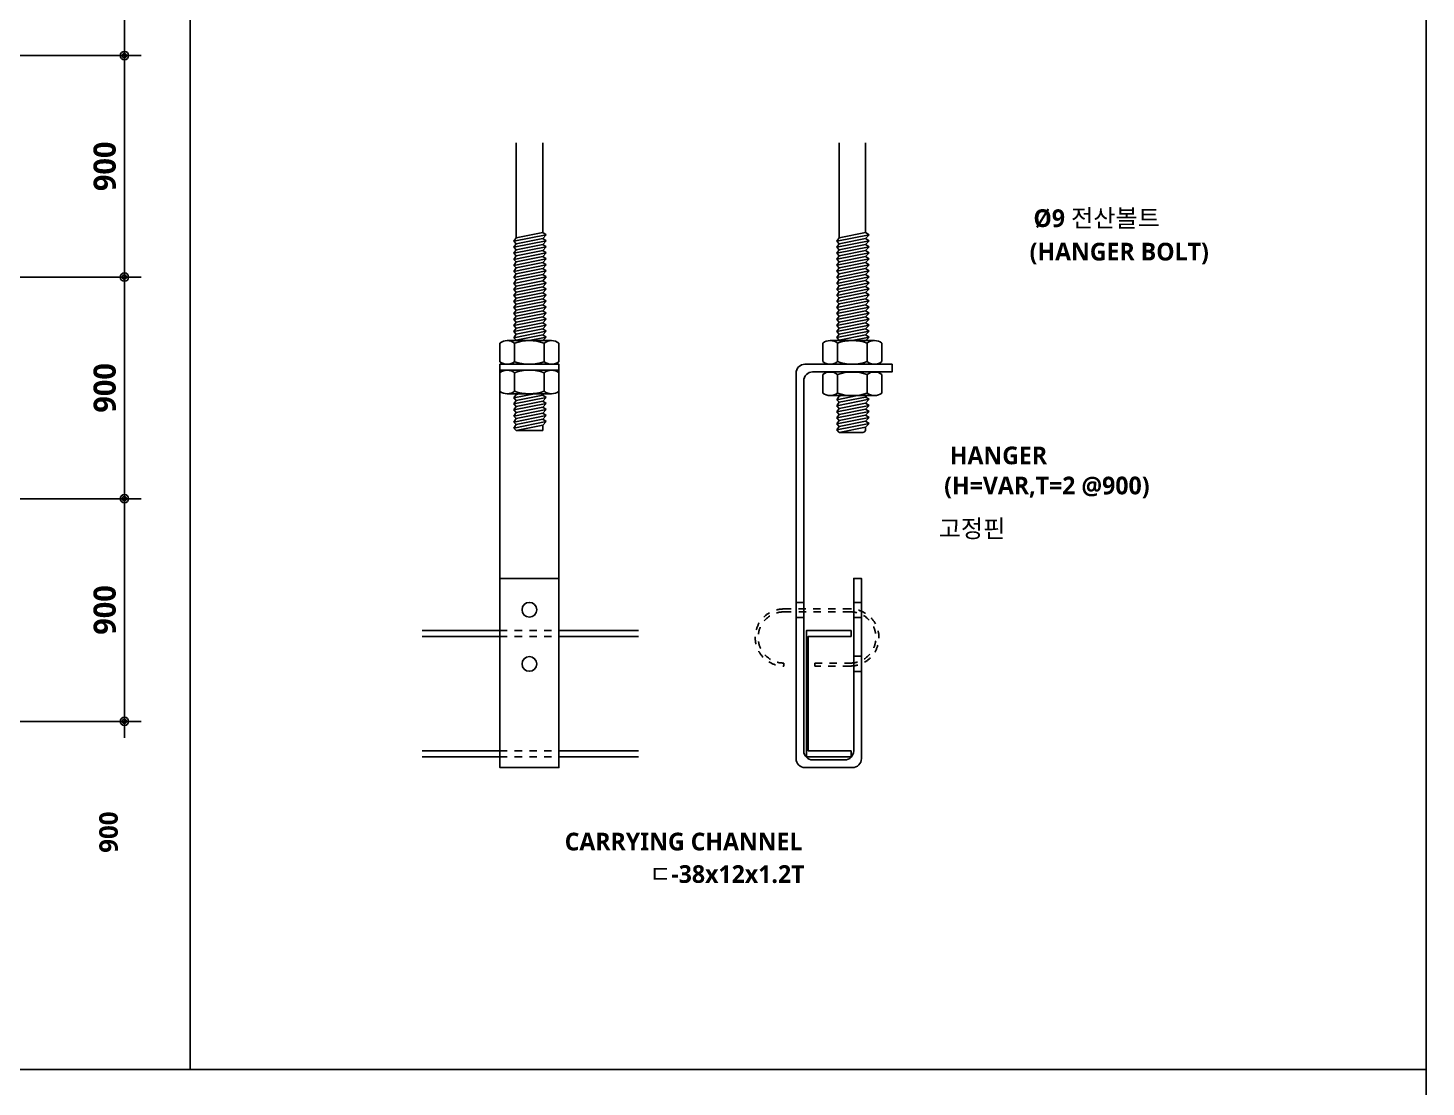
# Model space of a CAD drawing. Header units: millimetres. Extents: x 200 to 163856, y 0 to 163394.
# Drawn here: x 47402 to 49295, y 1590 to 3024 of the extents above; entities that cross this region are included whole.
import ezdxf
from ezdxf.enums import TextEntityAlignment as Align

# ---------------------------------------------------------------- set-up
doc = ezdxf.new("R2010")
doc.units = ezdxf.units.MM
doc.header["$LTSCALE"] = 10
doc.linetypes.add('HIDDEN', pattern=[2, 1, -1])
doc.layers.get('DEFPOINTS').update_dxf_attribs({"color": 181})
for name, color, linetype in [('7', 7, 'Continuous'), ('A-ANNO-GRA1', 7, 'Continuous'), ('A-ANNO-TEXT1', 7, 'Continuous'), ('A-ST-AXIS-DIM', 7, 'Continuous'), ('DIM', 4, 'Continuous'), ('MT', 10, 'Continuous'), ('WA3', 7, 'Continuous')]:
    doc.layers.add(name, color=color, linetype=linetype)
doc.layers.add('계획선', color=7, linetype='Continuous', lineweight=9)
doc.styles.add('2020음성 1차', font='')
doc.styles.get('2020음성 1차').set_extended_font_data('NanumGothic', bold=True)
doc.dimstyles.new('NDIM10', dxfattribs={"dimscale": 10, "dimtxt": 3, "dimasz": 0.75, "dimexe": 2, "dimexo": 2, "dimgap": 1, "dimtad": 1, "dimdec": 1, "dimdsep": 46, "dimtxsty": '2020음성 1차', "dimblk": 'Z_DOT', "dimcen": 3, "dimdle": 3, "dimclrd": 256, "dimclre": 256, "dimclrt": 3, "dimadec": 0, "dimazin": 0, "dimtfac": 1, "dimtdec": 1, "dimtix": 1, "dimtmove": 2, "dimatfit": 3, "dimfxl": 1, "dimtolj": 1, "dimtzin": 0, "dimlwd": -1, "dimlwe": -1, "dimarcsym": 0})

# ---------------------------------------------------------------- blocks, each defined once
blk = doc.blocks.new('Z_DOT')
at = {"layer": 'DIM', "color": 0}
for p, q in [((0, -3), (0, 3)), ((-3, 0), (3, 0))]:
    blk.add_line(p, q, dxfattribs=at)
for radius in [0.75, 0.375]:
    blk.add_circle((0, 0), radius, dxfattribs=at)
blk = doc.blocks.new('*D6525')
at = {"layer": 'A-ST-AXIS-DIM'}
for p, q in [((47274.1, 3286.4), (47552.5, 3286.4)), ((47532.5, 2993.9), (47532.5, 3278.9)), ((47274.1, 2986.4), (47552.5, 2986.4))]:
    blk.add_line(p, q, dxfattribs=at)
at = {"layer": 'DEFPOINTS', "color": 0}
for p in [(47254.1, 3286.4), (47532.5, 3286.4), (47254.1, 2986.4)]:
    blk.add_point(p, dxfattribs=at)
at = {"layer": 'A-ST-AXIS-DIM', "linetype": 'ByBlock', "xscale": 7.5, "yscale": 7.5, "zscale": 7.5}
for p, rotation in [((47532.5, 3286.4), 90), ((47532.5, 2986.4), 270)]:
    blk.add_blockref('Z_DOT', p, dxfattribs=dict(at, rotation=rotation))
at = {"layer": 'A-ST-AXIS-DIM', "color": 3, "insert": (47505.9, 3136.4), "char_height": 30, "attachment_point": 5, "rotation": 90, "style": '2020음성 1차'}
blk.add_mtext('\\A1;900', dxfattribs=at)
blk = doc.blocks.new('*D6526')
at = {"layer": 'A-ST-AXIS-DIM'}
for p, q in [((47274.1, 2986.4), (47552.5, 2986.4)), ((47532.5, 2693.9), (47532.5, 2978.9)), ((47274.1, 2686.4), (47552.5, 2686.4))]:
    blk.add_line(p, q, dxfattribs=at)
at = {"layer": 'DEFPOINTS', "color": 0}
for p in [(47254.1, 2986.4), (47532.5, 2986.4), (47254.1, 2686.4)]:
    blk.add_point(p, dxfattribs=at)
at = {"layer": 'A-ST-AXIS-DIM', "linetype": 'ByBlock', "xscale": 7.5, "yscale": 7.5, "zscale": 7.5}
for p, rotation in [((47532.5, 2986.4), 90), ((47532.5, 2686.4), 270)]:
    blk.add_blockref('Z_DOT', p, dxfattribs=dict(at, rotation=rotation))
at = {"layer": 'A-ST-AXIS-DIM', "color": 3, "insert": (47505.9, 2836.4), "char_height": 30, "attachment_point": 5, "rotation": 90, "style": '2020음성 1차'}
blk.add_mtext('\\A1;900', dxfattribs=at)
blk = doc.blocks.new('*D6527')
at = {"layer": 'A-ST-AXIS-DIM'}
for p, q in [((47274.1, 2686.4), (47552.5, 2686.4)), ((47532.5, 2393.9), (47532.5, 2678.9)), ((47274.1, 2386.4), (47552.5, 2386.4))]:
    blk.add_line(p, q, dxfattribs=at)
at = {"layer": 'DEFPOINTS', "color": 0}
for p in [(47254.1, 2686.4), (47532.5, 2686.4), (47254.1, 2386.4)]:
    blk.add_point(p, dxfattribs=at)
at = {"layer": 'A-ST-AXIS-DIM', "linetype": 'ByBlock', "xscale": 7.5, "yscale": 7.5, "zscale": 7.5}
for p, rotation in [((47532.5, 2686.4), 90), ((47532.5, 2386.4), 270)]:
    blk.add_blockref('Z_DOT', p, dxfattribs=dict(at, rotation=rotation))
at = {"layer": 'A-ST-AXIS-DIM', "color": 3, "insert": (47505.9, 2536.4), "char_height": 30, "attachment_point": 5, "rotation": 90, "style": '2020음성 1차'}
blk.add_mtext('\\A1;900', dxfattribs=at)
blk = doc.blocks.new('*D6528')
at = {"layer": 'A-ST-AXIS-DIM'}
for p, q in [((47274.1, 2386.4), (47552.5, 2386.4)), ((47532.5, 2092.4), (47532.5, 2378.9)), ((47274.1, 2084.9), (47552.5, 2084.9))]:
    blk.add_line(p, q, dxfattribs=at)
at = {"layer": 'DEFPOINTS', "color": 0}
for p in [(47254.1, 2386.4), (47532.5, 2386.4), (47254.1, 2084.9)]:
    blk.add_point(p, dxfattribs=at)
at = {"layer": 'A-ST-AXIS-DIM', "linetype": 'ByBlock', "xscale": 7.5, "yscale": 7.5, "zscale": 7.5}
for p, rotation in [((47532.5, 2386.4), 90), ((47532.5, 2084.9), 270)]:
    blk.add_blockref('Z_DOT', p, dxfattribs=dict(at, rotation=rotation))
at = {"layer": 'A-ST-AXIS-DIM', "color": 3, "insert": (47505.9, 2235.7), "char_height": 30, "attachment_point": 5, "rotation": 90, "style": '2020음성 1차'}
blk.add_mtext('\\A1;900', dxfattribs=at)

msp = doc.modelspace()

# ---------------------------------------------------------------- linework, layer by layer
at = {"layer": '7', "linetype": 'Continuous'}
for p, q in [((48488.1477, 2557.99499), (48498.1477, 2557.99499)), ((48498.1477, 2557.99499), (48538.1477, 2557.99499)), ((48538.1477, 2557.99499), (48548.1477, 2557.99499))]:
    msp.add_line(p, q, dxfattribs=at)
at = {"layer": '7'}
for p, q in [((48452.3477, 2245.75584), (48441.9477, 2245.75584)), ((48530.3477, 2245.75584), (48519.9477, 2245.75584)), ((48452.3477, 2225.53073), (48441.9477, 2225.53073)), ((48530.3477, 2225.53073), (48519.9477, 2225.53073)), ((48530.3477, 2173.31313), (48519.9477, 2173.31313)), ((48530.3477, 2152.35254), (48519.9477, 2152.35254))]:
    msp.add_line(p, q, dxfattribs=at)
msp.add_lwpolyline([(48040.85604, 2568.39499), (48120.85604, 2568.39499), (48120.85604, 2022.39499), (48040.85604, 2022.39499)], close=True, dxfattribs=at)
for points in [[(48040.85604, 2560.39499), (48120.85604, 2560.39499)], [(48040.85604, 2278.38005), (48120.85604, 2278.38005)]]:
    msp.add_lwpolyline(points, dxfattribs=at)
msp.add_lwpolyline([(48571.9477, 2568.39499), (48453.9477, 2568.39499, 0.4142135624), (48441.9477, 2556.39499), (48441.9477, 2034.39499, 0.4142135624), (48453.9477, 2022.39499), (48518.3477, 2022.39499, 0.4142135624), (48530.3477, 2034.39499), (48530.3477, 2278.38005), (48519.9477, 2278.38005), (48519.9477, 2044.79499, -0.4142135624), (48507.9477, 2032.79499), (48464.3477, 2032.79499, -0.4142135624), (48452.3477, 2044.79499), (48452.3477, 2545.99499, -0.4142135624), (48464.3477, 2557.99499), (48571.9477, 2557.99499)], format="xyb", close=True, dxfattribs=at)
at = {"layer": '7', "linetype": 'HIDDEN'}
msp.add_lwpolyline([(48467.36315, 2163.82171), (48515.48386, 2163.82171, 1), (48515.48386, 2233.08134), (48425.24944, 2233.08134, 1), (48425.24944, 2163.82171), (48425.24944, 2159.82171, -1), (48425.24944, 2237.08134), (48515.48386, 2237.08134, -1), (48515.48386, 2159.82171), (48467.36315, 2159.82171)], format="xyb", close=True, dxfattribs=at)
at = {"layer": '7'}
for centre in [(48080.85604, 2235.97686), (48080.85604, 2162.69818)]:
    msp.add_circle(centre, 10, dxfattribs=at)
at = {"layer": 'A-ANNO-GRA1'}
for p, q in [((47621.61886, 5740), (47621.61886, 1613.48771)), ((42200, 1613.48771), (49294.9654, 1613.48771))]:
    msp.add_line(p, q, dxfattribs=at)
at = {"layer": 'A-ANNO-TEXT1'}
for points in [[(48519.95502, 2772.69321, 0, 10, 0), (48549.95502, 2772.69321, 0, 0, 0), (48753.86279, 2772.69321, 0, 0, 0)], [(48447.67983, 2448.62218, 0, 10, 0), (48477.67983, 2448.62218, 0, 0, 0), (48618.96146, 2448.62218, 0, 0, 0)], [(48487.23248, 2235.31132, 0, 10, 0), (48504.27326, 2260.00165, 0, 0, 0), (48565.45398, 2348.6462, 0, 0, 0), (48629.9867, 2348.6462, 0, 0, 0)], [(47983.10868, 2102.02929, 0, 10, 0), (47983.10868, 2072.02929, 0, 0, 0), (47983.10868, 1924.46874, 0, 0, 0), (48116.41843, 1924.46874, 0, 0, 0)]]:
    msp.add_lwpolyline(points, format="xyseb", dxfattribs=at)
at = {"layer": 'DEFPOINTS'}
msp.add_lwpolyline([(42200, 200), (49294.9654, 200), (49294.9654, 5740), (42200, 5740)], close=True, dxfattribs=at)
at = {"layer": 'MT'}
for p, q in [((48062.85604, 2868.26607), (48062.85604, 2739.62898)), ((48098.85604, 2868.26607), (48098.85604, 2746.82574)), ((48500.1477, 2739.74787), (48500.1477, 2868.26607)), ((48536.1477, 2746.94463), (48536.1477, 2868.26607)), ((48062.85604, 2739.62898), (48098.85604, 2746.82574)), ((48098.85604, 2746.82574), (48103.56255, 2743.68747)), ((48500.1477, 2739.74787), (48536.1477, 2746.94463)), ((48536.1477, 2746.94463), (48540.85421, 2743.80637)), ((48059.71777, 2734.92246), (48103.56255, 2743.68747)), ((48059.71777, 2734.92246), (48062.85604, 2739.62898)), ((48059.71777, 2726.76406), (48103.56255, 2735.52907)), ((48059.71777, 2734.92246), (48062.85604, 2731.47069)), ((48059.71777, 2726.76406), (48062.85604, 2731.47058)), ((48059.71777, 2718.60566), (48103.56255, 2727.37067)), ((48059.71777, 2726.76406), (48062.85604, 2723.31229)), ((48062.85604, 2731.47069), (48098.85604, 2738.66745)), ((48062.85604, 2731.47058), (48098.85604, 2738.66734)), ((48062.85604, 2723.31229), (48098.85604, 2730.50905)), ((48062.85604, 2723.31218), (48098.85604, 2730.50894)), ((48098.85604, 2738.66745), (48103.56255, 2743.68747)), ((48098.85604, 2738.66734), (48103.56255, 2735.52907)), ((48098.85604, 2730.50905), (48103.56255, 2735.52907)), ((48098.85604, 2730.50894), (48103.56255, 2727.37067)), ((48098.85604, 2722.35065), (48103.56255, 2727.37067)), ((48497.00943, 2735.04135), (48540.85421, 2743.80637)), ((48497.00943, 2735.04135), (48500.1477, 2739.74787)), ((48497.00943, 2726.88295), (48540.85421, 2735.64797)), ((48497.00943, 2735.04135), (48500.1477, 2731.58958)), ((48497.00943, 2726.88295), (48500.1477, 2731.58947)), ((48497.00943, 2718.72455), (48540.85421, 2727.48957)), ((48497.00943, 2726.88295), (48500.1477, 2723.43118)), ((48500.1477, 2731.58958), (48536.1477, 2738.78634)), ((48500.1477, 2731.58947), (48536.1477, 2738.78623)), ((48500.1477, 2723.43118), (48536.1477, 2730.62794)), ((48500.1477, 2723.43107), (48536.1477, 2730.62783)), ((48536.1477, 2738.78634), (48540.85421, 2743.80637)), ((48536.1477, 2738.78623), (48540.85421, 2735.64797)), ((48536.1477, 2730.62794), (48540.85421, 2735.64797)), ((48536.1477, 2730.62783), (48540.85421, 2727.48957)), ((48536.1477, 2722.46954), (48540.85421, 2727.48957)), ((48059.71777, 2718.60566), (48062.85604, 2723.31218)), ((48059.71777, 2710.44726), (48103.56255, 2719.21227)), ((48059.71777, 2718.60566), (48062.85604, 2715.15389)), ((48059.71777, 2710.44726), (48062.85604, 2715.15378)), ((48059.71777, 2702.28886), (48103.56255, 2711.05387)), ((48059.71777, 2710.44726), (48062.85604, 2706.99549)), ((48062.85604, 2715.15389), (48098.85604, 2722.35065)), ((48062.85604, 2715.15378), (48098.85604, 2722.35054)), ((48062.85604, 2706.99549), (48098.85604, 2714.19225)), ((48062.85604, 2706.99538), (48098.85604, 2714.19214)), ((48098.85604, 2722.35054), (48103.56255, 2719.21227)), ((48098.85604, 2714.19225), (48103.56255, 2719.21227)), ((48098.85604, 2714.19214), (48103.56255, 2711.05387)), ((48098.85604, 2706.03385), (48103.56255, 2711.05387)), ((48497.00943, 2718.72455), (48500.1477, 2723.43107)), ((48497.00943, 2710.56615), (48540.85421, 2719.33117)), ((48497.00943, 2718.72455), (48500.1477, 2715.27278)), ((48497.00943, 2710.56615), (48500.1477, 2715.27267)), ((48497.00943, 2702.40775), (48540.85421, 2711.17277)), ((48497.00943, 2710.56615), (48500.1477, 2707.11438)), ((48497.00943, 2702.40775), (48500.1477, 2707.11427)), ((48500.1477, 2715.27278), (48536.1477, 2722.46954)), ((48500.1477, 2715.27267), (48536.1477, 2722.46943)), ((48500.1477, 2707.11438), (48536.1477, 2714.31114)), ((48500.1477, 2707.11427), (48536.1477, 2714.31103)), ((48536.1477, 2722.46943), (48540.85421, 2719.33117)), ((48536.1477, 2714.31114), (48540.85421, 2719.33117)), ((48536.1477, 2714.31103), (48540.85421, 2711.17277)), ((48536.1477, 2706.15274), (48540.85421, 2711.17277)), ((48059.71777, 2702.28886), (48062.85604, 2706.99538)), ((48059.71777, 2694.13046), (48103.56255, 2702.89547)), ((48059.71777, 2702.28886), (48062.85604, 2698.83709)), ((48059.71777, 2694.13046), (48062.85604, 2698.83698)), ((48059.71777, 2685.97206), (48103.56255, 2694.73707)), ((48059.71777, 2694.13046), (48062.85604, 2690.67869)), ((48059.71777, 2685.97206), (48062.85604, 2690.67858)), ((48062.85604, 2698.83709), (48098.85604, 2706.03385)), ((48062.85604, 2698.83698), (48098.85604, 2706.03374)), ((48062.85604, 2690.67869), (48098.85604, 2697.87545)), ((48062.85604, 2690.67858), (48098.85604, 2697.87534)), ((48062.85604, 2682.52029), (48098.85604, 2689.71705)), ((48062.85604, 2682.52018), (48098.85604, 2689.71694)), ((48098.85604, 2706.03374), (48103.56255, 2702.89547)), ((48098.85604, 2697.87545), (48103.56255, 2702.89547)), ((48098.85604, 2697.87534), (48103.56255, 2694.73707)), ((48098.85604, 2689.71705), (48103.56255, 2694.73707)), ((48098.85604, 2689.71694), (48103.56255, 2686.57867)), ((48497.00943, 2694.24935), (48540.85421, 2703.01437)), ((48497.00943, 2702.40775), (48500.1477, 2698.95598)), ((48497.00943, 2694.24935), (48500.1477, 2698.95587)), ((48497.00943, 2686.09095), (48540.85421, 2694.85597)), ((48497.00943, 2694.24935), (48500.1477, 2690.79758)), ((48497.00943, 2686.09095), (48500.1477, 2690.79747)), ((48500.1477, 2698.95598), (48536.1477, 2706.15274)), ((48500.1477, 2698.95587), (48536.1477, 2706.15263)), ((48500.1477, 2690.79758), (48536.1477, 2697.99434)), ((48500.1477, 2690.79747), (48536.1477, 2697.99423)), ((48500.1477, 2682.63918), (48536.1477, 2689.83594)), ((48500.1477, 2682.63907), (48536.1477, 2689.83583)), ((48536.1477, 2706.15263), (48540.85421, 2703.01437)), ((48536.1477, 2697.99434), (48540.85421, 2703.01437)), ((48536.1477, 2697.99423), (48540.85421, 2694.85597)), ((48536.1477, 2689.83594), (48540.85421, 2694.85597)), ((48536.1477, 2689.83583), (48540.85421, 2686.69757)), ((48059.71777, 2677.81366), (48103.56255, 2686.57867)), ((48059.71777, 2685.97206), (48062.85604, 2682.52029)), ((48059.71777, 2677.81366), (48062.85604, 2682.52018)), ((48059.71777, 2669.65526), (48103.56255, 2678.42027)), ((48059.71777, 2677.81366), (48062.85604, 2674.36189)), ((48059.71777, 2669.65526), (48062.85604, 2674.36178)), ((48059.71777, 2661.49686), (48103.56255, 2670.26187)), ((48059.71777, 2669.65526), (48062.85604, 2666.20349)), ((48062.85604, 2674.36189), (48098.85604, 2681.55865)), ((48062.85604, 2674.36178), (48098.85604, 2681.55854)), ((48062.85604, 2666.20349), (48098.85604, 2673.40025)), ((48062.85604, 2666.20338), (48098.85604, 2673.40014)), ((48098.85604, 2681.55865), (48103.56255, 2686.57867)), ((48098.85604, 2681.55854), (48103.56255, 2678.42027)), ((48098.85604, 2673.40025), (48103.56255, 2678.42027)), ((48098.85604, 2673.40014), (48103.56255, 2670.26187)), ((48098.85604, 2665.24185), (48103.56255, 2670.26187)), ((48497.00943, 2677.93255), (48540.85421, 2686.69757)), ((48497.00943, 2686.09095), (48500.1477, 2682.63918)), ((48497.00943, 2677.93255), (48500.1477, 2682.63907)), ((48497.00943, 2669.77415), (48540.85421, 2678.53917)), ((48497.00943, 2677.93255), (48500.1477, 2674.48078)), ((48497.00943, 2669.77415), (48500.1477, 2674.48067)), ((48497.00943, 2661.61575), (48540.85421, 2670.38077)), ((48497.00943, 2669.77415), (48500.1477, 2666.32238)), ((48500.1477, 2674.48078), (48536.1477, 2681.67754)), ((48500.1477, 2674.48067), (48536.1477, 2681.67743)), ((48500.1477, 2666.32238), (48536.1477, 2673.51914)), ((48500.1477, 2666.32227), (48536.1477, 2673.51903)), ((48536.1477, 2681.67754), (48540.85421, 2686.69757)), ((48536.1477, 2681.67743), (48540.85421, 2678.53917)), ((48536.1477, 2673.51914), (48540.85421, 2678.53917)), ((48536.1477, 2673.51903), (48540.85421, 2670.38077)), ((48536.1477, 2665.36074), (48540.85421, 2670.38077)), ((48059.71777, 2661.49686), (48062.85604, 2666.20338)), ((48059.71777, 2653.33846), (48103.56255, 2662.10347)), ((48059.71777, 2661.49686), (48062.85604, 2658.04509)), ((48059.71777, 2653.33846), (48062.85604, 2658.04498)), ((48059.71777, 2645.18006), (48103.56255, 2653.94507)), ((48059.71777, 2653.33846), (48062.85604, 2649.88669)), ((48062.85604, 2658.04509), (48098.85604, 2665.24185)), ((48062.85604, 2658.04498), (48098.85604, 2665.24174)), ((48062.85604, 2649.88669), (48098.85604, 2657.08345)), ((48062.85604, 2649.88658), (48098.85604, 2657.08334)), ((48098.85604, 2665.24174), (48103.56255, 2662.10347)), ((48098.85604, 2657.08345), (48103.56255, 2662.10347)), ((48098.85604, 2657.08334), (48103.56255, 2653.94507)), ((48098.85604, 2648.92505), (48103.56255, 2653.94507)), ((48497.00943, 2661.61575), (48500.1477, 2666.32227)), ((48497.00943, 2653.45735), (48540.85421, 2662.22237)), ((48497.00943, 2661.61575), (48500.1477, 2658.16398)), ((48497.00943, 2653.45735), (48500.1477, 2658.16387)), ((48497.00943, 2645.29895), (48540.85421, 2654.06397)), ((48497.00943, 2653.45735), (48500.1477, 2650.00558)), ((48500.1477, 2658.16398), (48536.1477, 2665.36074)), ((48500.1477, 2658.16387), (48536.1477, 2665.36063)), ((48500.1477, 2650.00558), (48536.1477, 2657.20234)), ((48500.1477, 2650.00547), (48536.1477, 2657.20223)), ((48536.1477, 2665.36063), (48540.85421, 2662.22237)), ((48536.1477, 2657.20234), (48540.85421, 2662.22237)), ((48536.1477, 2657.20223), (48540.85421, 2654.06397)), ((48536.1477, 2649.04394), (48540.85421, 2654.06397)), ((48059.71777, 2645.18006), (48062.85604, 2649.88658)), ((48059.71777, 2637.02166), (48103.56255, 2645.78667)), ((48059.71777, 2645.18006), (48062.85604, 2641.72829)), ((48059.71777, 2637.02166), (48062.85604, 2641.72818)), ((48059.71777, 2628.86326), (48103.56255, 2637.62827)), ((48059.71777, 2637.02166), (48062.85604, 2633.56989)), ((48059.71777, 2628.86326), (48062.85604, 2633.56978)), ((48062.85604, 2641.72829), (48098.85604, 2648.92505)), ((48062.85604, 2641.72818), (48098.85604, 2648.92494)), ((48062.85604, 2633.56989), (48098.85604, 2640.76665)), ((48062.85604, 2633.56978), (48098.85604, 2640.76654)), ((48062.85604, 2625.41149), (48098.85604, 2632.60825)), ((48062.85604, 2625.41138), (48098.85604, 2632.60814)), ((48098.85604, 2648.92494), (48103.56255, 2645.78667)), ((48098.85604, 2640.76665), (48103.56255, 2645.78667)), ((48098.85604, 2640.76654), (48103.56255, 2637.62827)), ((48098.85604, 2632.60825), (48103.56255, 2637.62827)), ((48098.85604, 2632.60814), (48103.56255, 2629.46987)), ((48497.00943, 2645.29895), (48500.1477, 2650.00547)), ((48497.00943, 2637.14055), (48540.85421, 2645.90557)), ((48497.00943, 2645.29895), (48500.1477, 2641.84718)), ((48497.00943, 2637.14055), (48500.1477, 2641.84707)), ((48497.00943, 2628.98215), (48540.85421, 2637.74717)), ((48497.00943, 2637.14055), (48500.1477, 2633.68878)), ((48497.00943, 2628.98215), (48500.1477, 2633.68867)), ((48500.1477, 2641.84718), (48536.1477, 2649.04394)), ((48500.1477, 2641.84707), (48536.1477, 2649.04383)), ((48500.1477, 2633.68878), (48536.1477, 2640.88554)), ((48500.1477, 2633.68867), (48536.1477, 2640.88543)), ((48500.1477, 2625.53038), (48536.1477, 2632.72714)), ((48500.1477, 2625.53027), (48536.1477, 2632.72703)), ((48536.1477, 2649.04383), (48540.85421, 2645.90557)), ((48536.1477, 2640.88554), (48540.85421, 2645.90557)), ((48536.1477, 2640.88543), (48540.85421, 2637.74717)), ((48536.1477, 2632.72714), (48540.85421, 2637.74717)), ((48536.1477, 2632.72703), (48540.85421, 2629.58877)), ((48059.71777, 2620.70486), (48103.56255, 2629.46987)), ((48059.71777, 2628.86326), (48062.85604, 2625.41149)), ((48059.71777, 2620.70486), (48062.85604, 2625.41138)), ((48059.71777, 2612.54646), (48103.56255, 2621.31147)), ((48059.71777, 2620.70486), (48062.85604, 2617.25309)), ((48059.71777, 2612.54646), (48062.85604, 2617.25298)), ((48059.71777, 2604.38806), (48103.56255, 2613.15307)), ((48059.71777, 2612.54646), (48062.85604, 2609.09469)), ((48062.85604, 2617.25309), (48098.85604, 2624.44985)), ((48062.85604, 2617.25298), (48098.85604, 2624.44974)), ((48062.85604, 2609.09469), (48098.85604, 2616.29145)), ((48062.85604, 2609.09458), (48098.85604, 2616.29134)), ((48098.85604, 2624.44985), (48103.56255, 2629.46987)), ((48098.85604, 2624.44974), (48103.56255, 2621.31147)), ((48098.85604, 2616.29145), (48103.56255, 2621.31147)), ((48098.85604, 2616.29134), (48103.56255, 2613.15307)), ((48098.85604, 2608.13305), (48103.56255, 2613.15307)), ((48497.00943, 2620.82375), (48540.85421, 2629.58877)), ((48497.00943, 2628.98215), (48500.1477, 2625.53038)), ((48497.00943, 2620.82375), (48500.1477, 2625.53027)), ((48497.00943, 2612.66535), (48540.85421, 2621.43037)), ((48497.00943, 2620.82375), (48500.1477, 2617.37198)), ((48497.00943, 2612.66535), (48500.1477, 2617.37187)), ((48497.00943, 2604.50695), (48540.85421, 2613.27197)), ((48497.00943, 2612.66535), (48500.1477, 2609.21358)), ((48500.1477, 2617.37198), (48536.1477, 2624.56874)), ((48500.1477, 2617.37187), (48536.1477, 2624.56863)), ((48500.1477, 2609.21358), (48536.1477, 2616.41034)), ((48500.1477, 2609.21347), (48536.1477, 2616.41023)), ((48536.1477, 2624.56874), (48540.85421, 2629.58877)), ((48536.1477, 2624.56863), (48540.85421, 2621.43037)), ((48536.1477, 2616.41034), (48540.85421, 2621.43037)), ((48536.1477, 2616.41023), (48540.85421, 2613.27197)), ((48536.1477, 2608.25194), (48540.85421, 2613.27197)), ((48040.85604, 2571.90476), (48040.85604, 2596.96335)), ((48110.85604, 2600.39499), (48050.85604, 2600.39499)), ((48059.71777, 2604.38806), (48062.85604, 2609.09458)), ((48059.71777, 2604.38806), (48062.85604, 2600.93629)), ((48060.85604, 2571.82566), (48060.85604, 2596.96335)), ((48062.85604, 2600.93629), (48098.85604, 2608.13305)), ((48062.85604, 2600.93618), (48098.85604, 2608.13294)), ((48080.5538, 2600.39499), (48103.56255, 2604.99467)), ((48098.85604, 2608.13294), (48103.56255, 2604.99467)), ((48099.25013, 2600.39499), (48103.56255, 2604.99467)), ((48100.85604, 2571.82566), (48100.85604, 2596.96335)), ((48120.85604, 2571.90476), (48120.85604, 2596.96335)), ((48478.1477, 2572.02365), (48478.1477, 2597.08225)), ((48548.1477, 2600.51389), (48488.1477, 2600.51389)), ((48497.00943, 2604.50695), (48500.1477, 2609.21347)), ((48497.00943, 2604.50695), (48500.1477, 2601.05518)), ((48498.1477, 2571.94455), (48498.1477, 2597.08225)), ((48500.1477, 2601.05518), (48536.1477, 2608.25194)), ((48500.1477, 2601.05507), (48536.1477, 2608.25183)), ((48517.84546, 2600.51389), (48540.85421, 2605.11357)), ((48536.1477, 2608.25183), (48540.85421, 2605.11357)), ((48536.54179, 2600.51389), (48540.85421, 2605.11357)), ((48538.1477, 2571.94455), (48538.1477, 2597.08225)), ((48558.1477, 2572.02365), (48558.1477, 2597.08225)), ((48040.85604, 2531.90476), (48040.85604, 2556.96335)), ((48060.85604, 2531.82566), (48060.85604, 2556.96335)), ((48100.85604, 2531.82566), (48100.85604, 2556.96335)), ((48120.85604, 2531.90476), (48120.85604, 2556.96335)), ((48478.1477, 2529.42663), (48478.1477, 2554.48522)), ((48498.1477, 2529.34753), (48498.1477, 2554.48522)), ((48538.1477, 2529.34753), (48538.1477, 2554.48522)), ((48558.1477, 2529.42663), (48558.1477, 2554.48522)), ((48050.85604, 2528.39499), (48060.85604, 2528.39499)), ((48059.71777, 2522.80406), (48087.685, 2528.39499)), ((48059.71777, 2522.80406), (48062.85604, 2527.51058)), ((48059.71777, 2514.64566), (48103.56255, 2523.41067)), ((48059.71777, 2522.80406), (48062.85604, 2519.35229)), ((48059.71777, 2514.64566), (48062.85604, 2519.35218)), ((48060.85604, 2528.39499), (48100.85604, 2528.39499)), ((48062.05205, 2528.39499), (48062.85604, 2527.51069)), ((48062.77212, 2528.39499), (48062.85604, 2528.30269)), ((48062.77212, 2528.39499), (48062.85604, 2528.30269)), ((48062.85604, 2527.51069), (48067.27955, 2528.39499)), ((48062.85604, 2527.51058), (48067.2801, 2528.39499)), ((48062.85604, 2528.30258), (48063.31832, 2528.39499)), ((48062.85604, 2528.30258), (48063.31832, 2528.39499)), ((48062.85604, 2519.35229), (48098.85604, 2526.54905)), ((48062.85604, 2519.35218), (48098.85604, 2526.54894)), ((48062.85604, 2511.19389), (48098.85604, 2518.39065)), ((48062.85604, 2511.19378), (48098.85604, 2518.39054)), ((48098.85604, 2526.54905), (48100.5867, 2528.39499)), ((48098.85604, 2526.54894), (48103.56255, 2523.41067)), ((48098.85604, 2518.39065), (48103.56255, 2523.41067)), ((48098.85604, 2518.39054), (48103.56255, 2515.25227)), ((48100.85604, 2528.39499), (48110.85604, 2528.39499)), ((48488.1477, 2525.91686), (48498.1477, 2525.91686)), ((48497.00943, 2520.32593), (48524.97666, 2525.91686)), ((48497.00943, 2520.32593), (48500.1477, 2525.03245)), ((48497.00943, 2512.16753), (48540.85421, 2520.93255)), ((48497.00943, 2520.32593), (48500.1477, 2516.87416)), ((48498.1477, 2525.91686), (48538.1477, 2525.91686)), ((48499.34371, 2525.91686), (48500.1477, 2525.03256)), ((48500.06378, 2525.91686), (48500.1477, 2525.82456)), ((48500.06378, 2525.91686), (48500.1477, 2525.82456)), ((48500.1477, 2525.03256), (48504.57121, 2525.91686)), ((48500.1477, 2525.03245), (48504.57176, 2525.91686)), ((48500.1477, 2525.82445), (48500.60998, 2525.91686)), ((48500.1477, 2525.82445), (48500.60998, 2525.91686)), ((48500.1477, 2516.87416), (48536.1477, 2524.07092)), ((48500.1477, 2516.87405), (48536.1477, 2524.07081)), ((48536.1477, 2524.07092), (48537.87836, 2525.91686)), ((48536.1477, 2524.07081), (48540.85421, 2520.93255)), ((48536.1477, 2515.91252), (48540.85421, 2520.93255)), ((48538.1477, 2525.91686), (48548.1477, 2525.91686)), ((48059.71777, 2506.48726), (48103.56255, 2515.25227)), ((48059.71777, 2514.64566), (48062.85604, 2511.19389)), ((48059.71777, 2506.48726), (48062.85604, 2511.19378)), ((48059.71777, 2498.32886), (48103.56255, 2507.09387)), ((48059.71777, 2506.48726), (48062.85604, 2503.03549)), ((48059.71777, 2498.32886), (48062.85604, 2503.03538)), ((48059.71777, 2490.17046), (48103.56255, 2498.93547)), ((48062.85604, 2503.03549), (48098.85604, 2510.23225)), ((48062.85604, 2503.03538), (48098.85604, 2510.23214)), ((48062.85604, 2494.87709), (48098.85604, 2502.07385)), ((48062.85604, 2494.87698), (48098.85604, 2502.07374)), ((48098.85604, 2510.23225), (48103.56255, 2515.25227)), ((48098.85604, 2510.23214), (48103.56255, 2507.09387)), ((48098.85604, 2502.07385), (48103.56255, 2507.09387)), ((48098.85604, 2502.07374), (48103.56255, 2498.93547)), ((48098.85604, 2493.91545), (48103.56255, 2498.93547)), ((48497.00943, 2512.16753), (48500.1477, 2516.87405)), ((48497.00943, 2504.00913), (48540.85421, 2512.77415)), ((48497.00943, 2512.16753), (48500.1477, 2508.71576)), ((48497.00943, 2504.00913), (48500.1477, 2508.71565)), ((48497.00943, 2495.85073), (48540.85421, 2504.61575)), ((48497.00943, 2504.00913), (48500.1477, 2500.55736)), ((48497.00943, 2495.85073), (48500.1477, 2500.55725)), ((48500.1477, 2508.71576), (48536.1477, 2515.91252)), ((48500.1477, 2508.71565), (48536.1477, 2515.91241)), ((48500.1477, 2500.55736), (48536.1477, 2507.75412)), ((48500.1477, 2500.55725), (48536.1477, 2507.75401)), ((48500.1477, 2492.39896), (48536.1477, 2499.59572)), ((48500.1477, 2492.39885), (48536.1477, 2499.59561)), ((48536.1477, 2515.91241), (48540.85421, 2512.77415)), ((48536.1477, 2507.75412), (48540.85421, 2512.77415)), ((48536.1477, 2507.75401), (48540.85421, 2504.61575)), ((48536.1477, 2499.59572), (48540.85421, 2504.61575)), ((48536.1477, 2499.59561), (48540.85421, 2496.45735)), ((48059.71777, 2498.32886), (48062.85604, 2494.87709)), ((48059.71777, 2490.17046), (48062.85604, 2494.87698)), ((48059.71777, 2482.01206), (48103.56255, 2490.77707)), ((48059.71777, 2490.17046), (48062.85604, 2486.71869)), ((48059.71777, 2482.01206), (48062.85604, 2486.71858)), ((48059.71777, 2482.01206), (48062.85604, 2478.56029)), ((48062.85604, 2486.71869), (48098.85604, 2493.91545)), ((48062.85604, 2486.71858), (48098.85604, 2493.91534)), ((48062.85604, 2478.56029), (48098.85604, 2485.75705)), ((48062.85604, 2478.56018), (48098.85604, 2485.75694)), ((48098.85604, 2493.91534), (48103.56255, 2490.77707)), ((48098.85604, 2485.75705), (48103.56255, 2490.77707)), ((48098.85604, 2485.75694), (48098.85604, 2478.56018)), ((48497.00943, 2487.69233), (48540.85421, 2496.45735)), ((48497.00943, 2495.85073), (48500.1477, 2492.39896)), ((48497.00943, 2487.69233), (48500.1477, 2492.39885)), ((48497.00943, 2479.53393), (48540.85421, 2488.29895)), ((48497.00943, 2487.69233), (48500.1477, 2484.24056)), ((48497.00943, 2479.53393), (48500.1477, 2484.24045)), ((48500.1477, 2484.24056), (48536.1477, 2491.43732)), ((48500.1477, 2484.24045), (48536.1477, 2491.43721)), ((48500.1477, 2476.08216), (48536.1477, 2483.27892)), ((48500.1477, 2476.08205), (48536.1477, 2483.27881)), ((48536.1477, 2491.43732), (48540.85421, 2496.45735)), ((48536.1477, 2491.43721), (48540.85421, 2488.29895)), ((48536.1477, 2483.27892), (48540.85421, 2488.29895)), ((48536.1477, 2483.27881), (48536.1477, 2480.08205)), ((48062.85604, 2478.56018), (48098.85604, 2478.56018)), ((48497.00943, 2479.53393), (48500.1477, 2476.08216)), ((48500.1477, 2476.08205), (48532.1477, 2476.08205))]:
    msp.add_line(p, q, dxfattribs=at)
for centre, radius, start, end in [((48050.85604, 2584.10788), 16.2868, 52.12111501, 127.87888607), ((48080.85604, 2540.39499), 59.99998, 70.52877197, 109.47122599), ((48110.85604, 2584.10788), 16.2868, 52.12111501, 127.87888607), ((48488.1477, 2584.22678), 16.2868, 52.12111501, 127.87888607), ((48518.1477, 2540.51389), 59.99998, 70.52877197, 109.47122599), ((48548.1477, 2584.22678), 16.2868, 52.12111501, 127.87888607), ((48050.85604, 2584.39499), 16, 231.31781508, 308.68218594), ((48050.85604, 2544.10788), 16.2868, 52.12111501, 127.87888607), ((48080.85604, 2628.39499), 60, 250.52878097, 289.47122096), ((48080.85604, 2500.39499), 59.99998, 70.52877197, 109.47122599), ((48110.85604, 2584.39499), 16, 231.31781508, 308.68218594), ((48110.85604, 2544.10788), 16.2868, 52.12111501, 127.87888607), ((48488.1477, 2584.51389), 16, 231.31781508, 308.68218594), ((48488.1477, 2541.62976), 16.2868, 52.12111501, 127.87888607), ((48518.1477, 2628.51389), 60, 250.52878097, 289.47122096), ((48518.1477, 2497.91686), 59.99998, 70.52877197, 109.47122599), ((48548.1477, 2584.51389), 16, 231.31781508, 308.68218594), ((48548.1477, 2541.62976), 16.2868, 52.12111501, 127.87888607), ((48050.85604, 2544.39499), 16, 231.31781508, 308.68218594), ((48080.85604, 2588.39499), 60, 250.52878097, 289.47122096), ((48110.85604, 2544.39499), 16, 231.31781508, 308.68218594), ((48488.1477, 2541.91686), 16, 231.31781508, 308.68218594), ((48518.1477, 2585.91686), 60, 250.52878097, 289.47122096), ((48548.1477, 2541.91686), 16, 231.31781508, 308.68218594), ((48532.1477, 2480.08205), 4, 270, 0)]:
    msp.add_arc(centre, radius, start, end, dxfattribs=at)
at = {"layer": 'WA3'}
for p, q in [((48040.85604, 2207.82155), (47935.6309, 2207.82155)), ((47935.6309, 2199.83922), (48040.85604, 2199.83922)), ((48228.77613, 2207.82155), (48120.85604, 2207.82155)), ((48120.85604, 2199.83922), (48228.77613, 2199.83922)), ((48040.85604, 2044.79571), (47935.6309, 2044.79571)), ((48228.77613, 2044.79571), (48120.85604, 2044.79571)), ((47935.6309, 2036.81337), (48040.85604, 2036.81337)), ((48120.85604, 2036.81337), (48228.77613, 2036.81337))]:
    msp.add_line(p, q, dxfattribs=at)
at = {"layer": 'WA3', "linetype": 'HIDDEN'}
for p, q in [((48040.85604, 2207.82155), (48120.85604, 2207.82155)), ((48040.85604, 2199.83922), (48120.85604, 2199.83922)), ((48040.85604, 2044.79571), (48120.85604, 2044.79571)), ((48040.85604, 2036.81337), (48120.85604, 2036.81337))]:
    msp.add_line(p, q, dxfattribs=at)
at = {"layer": 'WA3'}
msp.add_lwpolyline([(48516.34512, 2036.81337), (48516.34512, 2044.79571), (48458.41136, 2044.79571), (48458.41136, 2174.09431), (48458.41136, 2199.83922), (48516.34512, 2199.83922), (48516.34512, 2207.82155), (48456.02028, 2207.82155), (48456.02028, 2174.09431), (48456.02028, 2036.81337)], close=True, dxfattribs=at)
at = {"layer": '계획선', "color": 8, "ltscale": 0.7}
msp.add_lwpolyline([(47532.46671, 1814.70784, 0, 10, 0), (47532.46671, 1844.70784, 0, 0, 0), (47532.46671, 2064.90774, 0, 0, 0)], format="xyseb", dxfattribs=at)

# ---------------------------------------------------------------- texts
at = {"layer": 'A-ANNO-TEXT1', "style": '2020음성 1차'}
for s, p in [('Ø9 전산볼트', (48763.37089, 2754.21598)), ('(HANGER BOLT)', (48758.2044, 2708.89987)), ('HANGER', (48650.1795, 2432.97439)), ('(H=VAR,T=2 @900)', (48642.51745, 2392.26787)), (' 고정핀', (48626.87964, 2333.88357)), ('CARRYING CHANNEL', (48128.68246, 1910.15905)), ('ㄷ-38x12x1.2T', (48242.82531, 1866.15905))]:
    msp.add_text(s, height=24, dxfattribs=at).set_placement(p)
at = {"layer": '계획선', "color": 8, "ltscale": 0.7, "style": '2020음성 1차'}
msp.add_text('900', height=25, rotation=90, dxfattribs=at).set_placement((47510.96671, 1934.90774), align=Align.MIDDLE_CENTER)

# ---------------------------------------------------------------- dimensions: what is measured, and where the dimension line sits
at = {"layer": 'A-ST-AXIS-DIM'}
for base, p1, p2, picture, middle in [((47532.46671, 3286.40605), (47254.09657, 2986.40605), (47254.09657, 3286.40605), '*D6525', (47505.91131, 3136.40605)), ((47532.46671, 2986.40605), (47254.09657, 2686.40605), (47254.09657, 2986.40605), '*D6526', (47505.91131, 2836.40605)), ((47532.46671, 2686.40605), (47254.09657, 2386.40605), (47254.09657, 2686.40605), '*D6527', (47505.91131, 2536.40605)), ((47532.46671, 2386.40605), (47254.09657, 2084.90774), (47254.09657, 2386.40605), '*D6528', (47505.91131, 2235.65689))]:
    dim = msp.add_linear_dim(base=base, p1=p1, p2=p2, angle=90, text='900', dimstyle='NDIM10', override={"dimtxsty": '2020음성 1차'}, dxfattribs=at)
    dim.commit()
    dim.dimension.update_dxf_attribs({"geometry": picture, "text_midpoint": middle})

doc.saveas('drawing.dxf')
